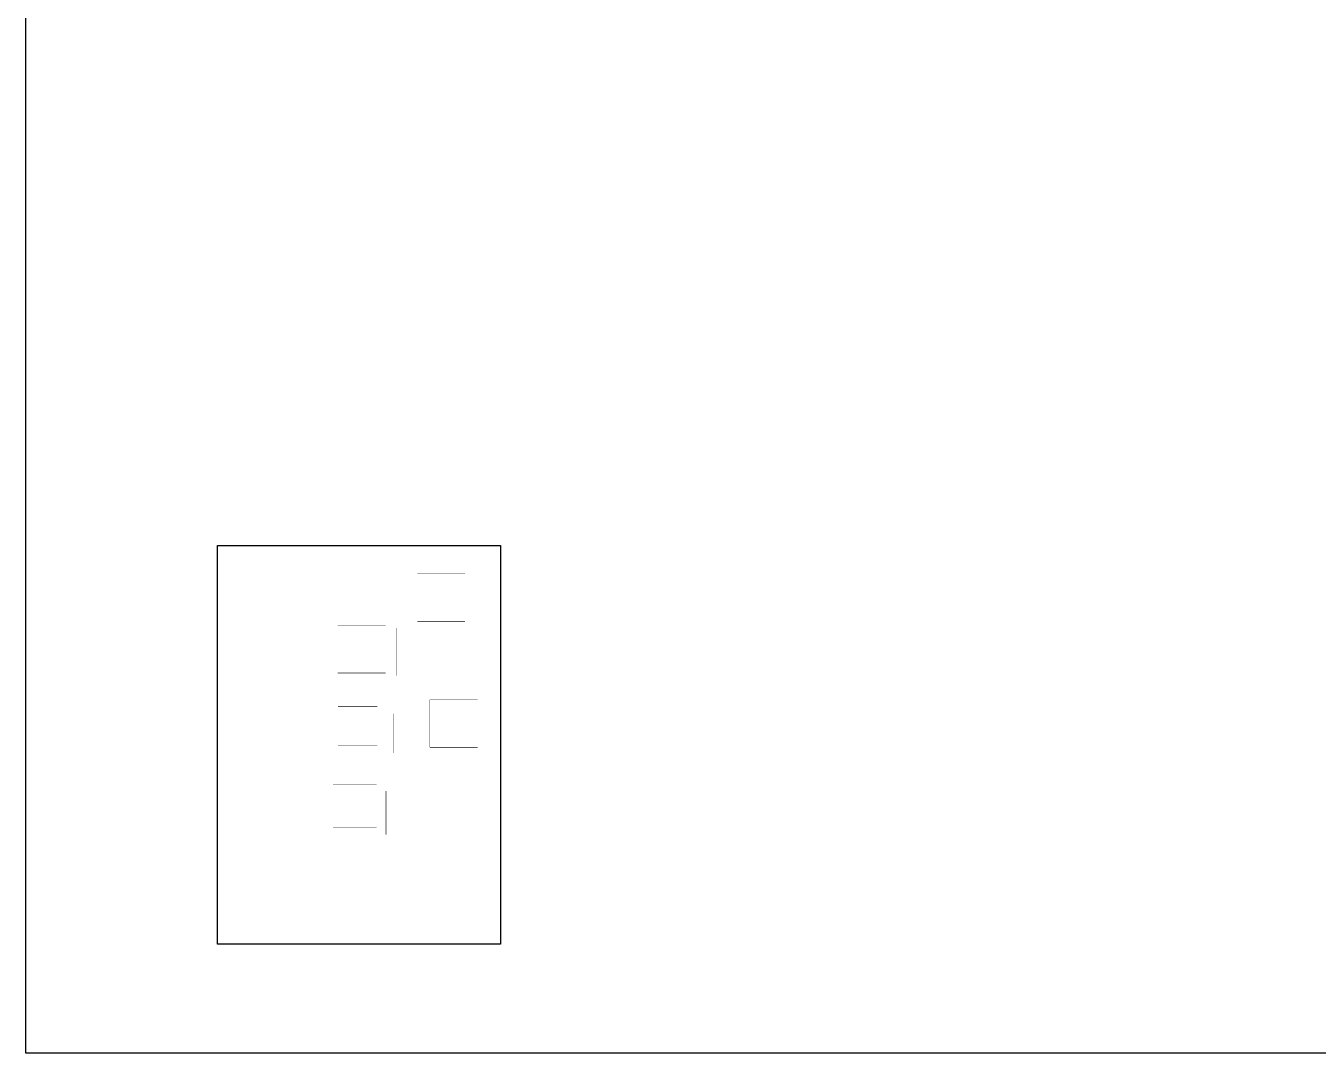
# Model space of a CAD drawing. Extents: x -275225 to 47266, y -41063 to 95295.
# Drawn here: x -230023 to -227050, y -23643 to -21278 of the extents above; entities that cross this region are included whole.
import ezdxf

# ---------------------------------------------------------------- set-up
doc = ezdxf.new("R2010")
doc.units = 0
doc.header["$LTSCALE"] = 0.2
doc.linetypes.add('HIDDEN', pattern=[9.525, 6.35, -3.175])
doc.layers.add('_P18_製品寸法', color=9, linetype='Continuous')

# ---------------------------------------------------------------- blocks, each defined once
blk = doc.blocks.new('*U431')
at = {"color": 2, "linetype": 'HIDDEN', "const_width": 1}
for points in [[(0, 55), (110, 55)], [(110, -55), (0, -55)]]:
    blk.add_lwpolyline(points, dxfattribs=at)
blk = doc.blocks.new('SS_ENCLOSED_RAIL_110')
at = {"color": 2, "linetype": 'HIDDEN', "const_width": 1}
blk.add_lwpolyline([(0, -55), (0, 55)], dxfattribs=at)
blk = doc.blocks.new('*U429')
at = {"color": 2, "linetype": 'HIDDEN', "const_width": 1}
for points in [[(0, 45.1), (90, 45.1)], [(90, -44.9), (0, -44.9)]]:
    blk.add_lwpolyline(points, dxfattribs=at)
blk = doc.blocks.new('SS_ENCLOSED_RAIL_66')
at = {"color": 2, "linetype": 'HIDDEN', "const_width": 1}
blk.add_lwpolyline([(0, -45), (0, 45)], dxfattribs=at)
blk = doc.blocks.new('*U432')
at = {"color": 2, "linetype": 'HIDDEN', "const_width": 1}
for points in [[(0, 50), (100, 50)], [(100, -50), (0, -50)]]:
    blk.add_lwpolyline(points, dxfattribs=at)
blk = doc.blocks.new('SS_ENCLOSED_RAIL_100')
at = {"color": 2, "linetype": 'HIDDEN', "const_width": 1}
blk.add_lwpolyline([(0, -50), (0, 50)], dxfattribs=at)
blk = doc.blocks.new('*U436')
at = {"color": 2, "linetype": 'HIDDEN', "const_width": 1}
for points in [[(0, 55), (110, 55)], [(110, -55), (0, -55)]]:
    blk.add_lwpolyline(points, dxfattribs=at)
blk = doc.blocks.new('*U1005')
at = {"color": 2, "linetype": 'HIDDEN', "const_width": 1}
for points in [[(0, 55), (110, 55)], [(0, -55), (0, 55)], [(110, -55), (0, -55)]]:
    blk.add_lwpolyline(points, dxfattribs=at)

msp = doc.modelspace()

# ---------------------------------------------------------------- linework, layer by layer
msp.add_lwpolyline([(-229582.8, -22474.3), (-228931.6, -22474.3), (-228931.6, -23392.1), (-229582.8, -23392.1)], close=True)
at = {"layer": '_P18_製品寸法'}
msp.add_lwpolyline([(-230023.4, -14457.4), (-218091.6, -14457.4), (-218091.6, -23642.6), (-230023.4, -23642.6)], close=True, dxfattribs=at)

# ---------------------------------------------------------------- block references
for name, p in [('*U436', (-229122.9, -22593.9)), ('*U431', (-229305.8, -22712.6)), ('SS_ENCLOSED_RAIL_110', (-229169.7, -22719)), ('*U1005', (-229093.9, -22883.8)), ('*U429', (-229304.9, -22889.6)), ('SS_ENCLOSED_RAIL_66', (-229176.8, -22906.5)), ('*U432', (-229316.6, -23074.2)), ('SS_ENCLOSED_RAIL_100', (-229194.9, -23089.6))]:
    msp.add_blockref(name, p)

doc.saveas('drawing.dxf')
